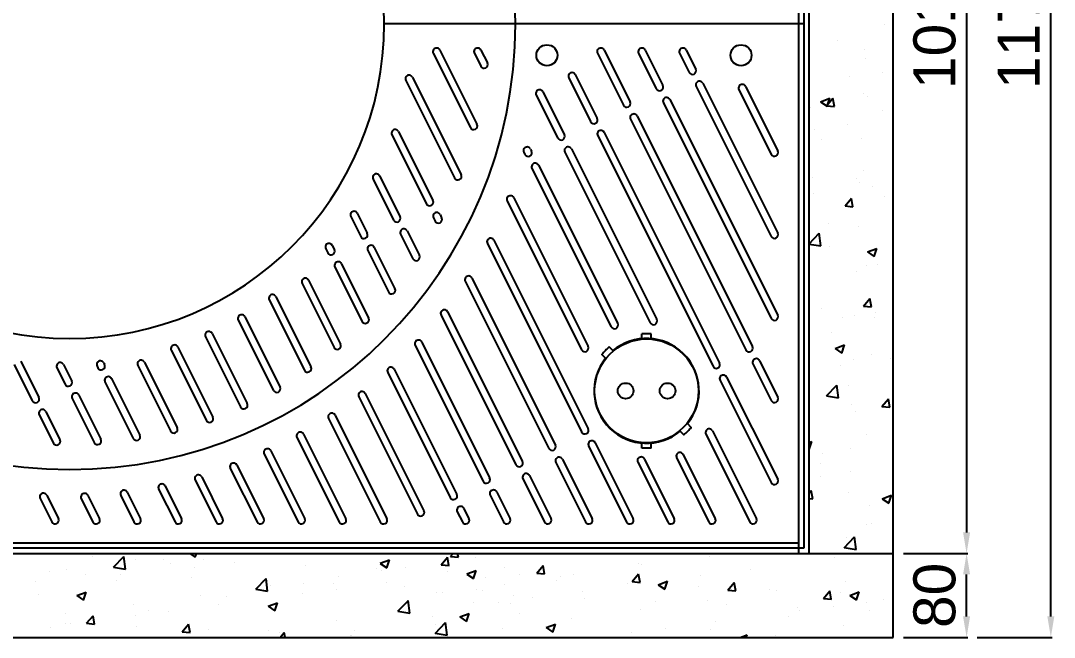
# Model space of a CAD drawing. Header units: millimetres. Extents: x 19421 to 25397, y -30913 to -26687.
# Drawn here: x 20767 to 21752, y -28654 to -28066 of the extents above; entities that cross this region are included whole.
import ezdxf

# ---------------------------------------------------------------- set-up
doc = ezdxf.new("R2010")
doc.units = ezdxf.units.MM
doc.layers.add('받침틀', color=251, linetype='Continuous')
doc.layers.add('압연강', color=40, linetype='Continuous')
doc.styles.get("Standard").update_dxf_attribs({"font": 'arial.ttf'})
doc.dimstyles.new('ISO-25', dxfattribs={"dimtxt": 40, "dimasz": 20, "dimexe": 1.25, "dimexo": 10, "dimgap": 10, "dimtad": 1, "dimdec": 0, "dimtxsty": 'Standard', "dimcen": 2.5, "dimclrd": 3, "dimclre": 3, "dimclrt": 3, "dimadec": 0, "dimazin": 0, "dimtfac": 1, "dimtdec": 0, "dimtmove": 0, "dimatfit": 3, "dimfxl": 0, "dimarcsym": 0})

# ---------------------------------------------------------------- blocks, each defined once
blk = doc.blocks.new('*D40')
at = {"color": 3, "lineweight": -2, "transparency": 16777216}
for p, q in [((21649.17, -27563.59), (21669.79, -27563.59)), ((21668.54, -27583.59), (21668.54, -28553.59)), ((21608.55, -28573.59), (21669.79, -28573.59))]:
    blk.add_line(p, q, dxfattribs=at)
at = {"color": 3, "transparency": 16777216}
for points in [[(21665.2, -27583.59), (21671.87, -27583.59), (21668.54, -27563.59)], [(21665.2, -28553.59), (21671.87, -28553.59), (21668.54, -28573.59)]]:
    blk.add_solid(points, dxfattribs=at)
at = {"layer": 'Defpoints', "color": 0, "transparency": 16777216}
for p in [(21639.17, -27563.59), (21598.55, -28573.59), (21668.54, -28573.59)]:
    blk.add_point(p, dxfattribs=at)
at = {"color": 3, "transparency": 16777216, "insert": (21638.11, -28068.59), "char_height": 40, "attachment_point": 5, "rotation": 90}
blk.add_mtext('1010', dxfattribs=at)
blk = doc.blocks.new('*D41')
at = {"color": 3, "lineweight": -2, "transparency": 16777216}
for p, q in [((21658.54, -28573.59), (21667.29, -28573.59)), ((21668.54, -28633.59), (21668.54, -28593.59)), ((21608.55, -28653.59), (21669.79, -28653.59))]:
    blk.add_line(p, q, dxfattribs=at)
at = {"color": 3, "transparency": 16777216}
for points in [[(21665.2, -28593.59), (21671.87, -28593.59), (21668.54, -28573.59)], [(21665.2, -28633.59), (21671.87, -28633.59), (21668.54, -28653.59)]]:
    blk.add_solid(points, dxfattribs=at)
at = {"layer": 'Defpoints', "color": 0, "transparency": 16777216}
for p in [(21668.54, -28573.59), (21668.54, -28573.59), (21598.55, -28653.59)]:
    blk.add_point(p, dxfattribs=at)
at = {"color": 3, "transparency": 16777216, "insert": (21638.11, -28613.59), "char_height": 40, "attachment_point": 5, "rotation": 90}
blk.add_mtext('80', dxfattribs=at)
blk = doc.blocks.new('*D35')
at = {"color": 3, "lineweight": -2, "transparency": 16777216}
for p, q in [((21678.54, -27483.59), (21750.08, -27483.59)), ((21748.83, -28633.59), (21748.83, -27503.59)), ((21678.54, -28653.59), (21750.08, -28653.59))]:
    blk.add_line(p, q, dxfattribs=at)
at = {"color": 3, "transparency": 16777216}
for points in [[(21745.5, -27503.59), (21752.16, -27503.59), (21748.83, -27483.59)], [(21745.5, -28633.59), (21752.16, -28633.59), (21748.83, -28653.59)]]:
    blk.add_solid(points, dxfattribs=at)
at = {"layer": 'Defpoints', "color": 0, "transparency": 16777216}
for p in [(21668.54, -27483.59), (21748.83, -27483.59), (21668.54, -28653.59)]:
    blk.add_point(p, dxfattribs=at)
at = {"color": 3, "transparency": 16777216, "insert": (21718.41, -28068.59), "char_height": 40, "attachment_point": 5, "rotation": 90}
blk.add_mtext('1170', dxfattribs=at)

msp = doc.modelspace()

# ---------------------------------------------------------------- linework, layer by layer
for p, q in [((21513.55, -27568.59), (21513.55, -28068.59)), ((21513.55, -28068.59), (21113.55, -28068.59)), ((21513.55, -28068.59), (21513.55, -28568.59)), ((21368.05, -28364.09), (21359.05, -28364.09)), ((21359.05, -28369.29), (21359.05, -28364.09)), ((21368.05, -28369.29), (21368.05, -28364.09)), ((21359.05, -28473.09), (21359.05, -28467.88)), ((21368.05, -28473.09), (21368.05, -28467.88)), ((21368.05, -28473.09), (21359.05, -28473.09)), ((21513.55, -28568.59), (20113.55, -28568.59))]:
    msp.add_line(p, q)
at = {"linetype": 'Continuous'}
for p, q in [((21590.36, -28069.04), (21590.36, -28069.04)), ((21545.42, -28084.24), (21545.42, -28084.24)), ((21571.37, -28092.93), (21571.37, -28092.93)), ((21572.2, -28101.3), (21572.2, -28101.3)), ((21588.74, -28114.95), (21588.74, -28114.95)), ((21556.95, -28119.13), (21556.95, -28119.13)), ((21569.82, -28135.21), (21569.82, -28135.21)), ((21529.18, -28142.9), (21535.5, -28147.17)), ((21529.19, -28142.9), (21538.08, -28139.48)), ((21535.04, -28146.76), (21541.16, -28139.46)), ((21535.5, -28147.17), (21538.07, -28139.49)), ((21542.58, -28147.43), (21541.11, -28139.47)), ((21573.81, -28138.37), (21573.81, -28138.37)), ((21520.16, -28148.79), (21520.16, -28148.79)), ((21535.04, -28146.76), (21542.63, -28147.42)), ((21587.95, -28151.66), (21587.95, -28151.66)), ((21555.33, -28165.04), (21555.33, -28165.04)), ((21523.54, -28169.22), (21523.54, -28169.22)), ((21530.17, -28178.96), (21530.17, -28178.96)), ((21568.28, -28177.49), (21568.28, -28177.49)), ((21521.92, -28215.13), (21521.92, -28215.13)), ((21570.02, -28208.8), (21570.02, -28208.8)), ((21563.22, -28216.56), (21563.22, -28216.56)), ((21566.73, -28219.76), (21566.73, -28219.76)), ((21578.68, -28223.41), (21578.68, -28223.41)), ((21522.2, -28230.75), (21522.2, -28230.75)), ((21552.66, -28242.28), (21558.78, -28234.99)), ((21560.2, -28242.96), (21558.73, -28235)), ((21590, -28233.61), (21590, -28233.61)), ((21552.66, -28242.29), (21560.25, -28242.95)), ((21536.61, -28258.89), (21536.61, -28258.89)), ((21565.19, -28262.04), (21565.19, -28262.04)), ((21518.55, -28278.3), (21528.12, -28268.32)), ((21529.51, -28280.39), (21528.11, -28268.33)), ((21518.55, -28278.67), (21529.51, -28280.37)), ((21537.95, -28281.11), (21537.95, -28281.11)), ((21574.09, -28286.12), (21582.99, -28282.71)), ((21580.41, -28290.39), (21582.98, -28282.72)), ((21574.09, -28286.13), (21580.41, -28290.39)), ((21573.43, -28299.18), (21573.43, -28299.18)), ((21583.41, -28298.42), (21583.41, -28298.42)), ((21563.65, -28304.32), (21563.65, -28304.32)), ((21570.28, -28337.81), (21576.4, -28330.52)), ((21577.82, -28338.49), (21576.35, -28330.53)), ((21529.8, -28339.78), (21529.8, -28339.78)), ((21570.28, -28337.81), (21577.87, -28338.48)), ((21550, -28348.51), (21550, -28348.51)), ((21562.1, -28346.6), (21562.1, -28346.6)), ((21581.02, -28348.87), (21581.02, -28348.87)), ((21581.79, -28344.32), (21581.79, -28344.32)), ((21540, -28363.07), (21540, -28363.07)), ((21543.19, -28378.22), (21552.08, -28374.8)), ((21543.19, -28378.23), (21549.51, -28382.49)), ((21549.5, -28382.49), (21552.08, -28374.81)), ((21560.56, -28388.87), (21560.56, -28388.87)), ((21578.3, -28384.23), (21578.3, -28384.23)), ((21596.48, -28388.08), (21596.48, -28388.08)), ((21548.38, -28394.41), (21548.38, -28394.41)), ((21535.06, -28423.37), (21544.96, -28413.06)), ((21546.35, -28425.12), (21544.94, -28413.06)), ((21555.75, -28413.43), (21555.75, -28413.43)), ((21535.06, -28423.35), (21546.35, -28425.1)), ((21559.01, -28431.15), (21559.01, -28431.15)), ((21587.9, -28433.34), (21594.02, -28426.04)), ((21595.44, -28434.02), (21593.97, -28426.05)), ((21563.07, -28438.17), (21563.07, -28438.17)), ((21587.9, -28433.34), (21595.49, -28434.01)), ((21573.06, -28460), (21573.06, -28460)), ((21518.55, -28467.91), (21521.18, -28466.9)), ((21518.6, -28474.58), (21521.18, -28466.91)), ((21518.55, -28474.54), (21518.6, -28474.58)), ((21531.02, -28478.32), (21531.02, -28478.32)), ((21557.47, -28473.43), (21557.47, -28473.43)), ((21529.66, -28488.26), (21529.66, -28488.26)), ((21529.42, -28500.6), (21529.42, -28500.6)), ((21557.8, -28495.38), (21557.8, -28495.38)), ((21518.55, -28515.99), (21520.55, -28513.6)), ((21521.97, -28521.57), (21520.5, -28513.61)), ((21555.92, -28515.71), (21555.92, -28515.71)), ((21588.1, -28521.44), (21596.99, -28518.03)), ((21594.41, -28525.71), (21596.99, -28518.04)), ((21518.55, -28521.26), (21522.02, -28521.57)), ((21576.46, -28527.79), (21576.46, -28527.79)), ((21588.09, -28521.45), (21594.41, -28525.71)), ((21573.55, -28545.74), (21573.55, -28545.74)), ((21577.93, -28545.05), (21577.93, -28545.05)), ((21551.9, -28568.1), (21561.79, -28557.79)), ((21554.38, -28557.98), (21554.38, -28557.98)), ((21563.19, -28569.86), (21561.78, -28557.79)), ((21551.89, -28568.08), (21563.19, -28569.84)), ((20835.28, -28576.27), (20835.28, -28576.27)), ((20855.5, -28586.71), (20865.39, -28576.4)), ((20866.79, -28588.46), (20865.38, -28576.4)), ((20876.2, -28579.81), (20876.2, -28579.81)), ((20903.07, -28579.13), (20903.07, -28579.13)), ((20928.21, -28573.59), (20933.45, -28577.12)), ((20933.45, -28577.12), (20934.63, -28573.59)), ((20941.16, -28578.9), (20941.16, -28578.9)), ((21006.48, -28574.42), (21006.48, -28574.42)), ((21109.65, -28583.02), (21118.54, -28579.61)), ((21115.96, -28587.29), (21118.54, -28579.62)), ((21167.68, -28584.55), (21173.81, -28577.25)), ((21175.22, -28585.22), (21173.76, -28577.26)), ((21176.59, -28576.58), (21179.1, -28573.59)), ((21176.59, -28576.58), (21184.18, -28577.25)), ((21184.13, -28577.26), (21183.46, -28573.59)), ((21185.04, -28576.88), (21185.04, -28576.88)), ((21200.08, -28577.84), (21200.08, -28577.84)), ((21423.21, -28576.45), (21423.21, -28576.45)), ((21543.05, -28577.88), (21543.05, -28577.88)), ((21574.84, -28573.69), (21574.84, -28573.69)), ((20810.99, -28588.75), (20810.99, -28588.75)), ((20855.49, -28586.69), (20866.79, -28588.44)), ((20909.37, -28583.09), (20909.37, -28583.09)), ((20932.41, -28587.14), (20932.41, -28587.14)), ((20970.87, -28582), (20970.87, -28582)), ((21038.66, -28584.86), (21038.66, -28584.86)), ((21106.46, -28587.73), (21106.46, -28587.73)), ((21109.65, -28583.03), (21115.96, -28587.29)), ((21110.97, -28589.59), (21110.97, -28589.59)), ((21134.12, -28587.36), (21134.12, -28587.36)), ((21167.68, -28584.55), (21175.27, -28585.22)), ((21176.05, -28580.5), (21176.05, -28580.5)), ((21192.17, -28593.19), (21201.06, -28589.78)), ((21198.48, -28597.46), (21201.05, -28589.79)), ((21227.95, -28586.84), (21227.95, -28586.84)), ((21258.78, -28592.52), (21264.9, -28585.22)), ((21266.32, -28593.19), (21264.85, -28585.23)), ((21355.73, -28583.19), (21355.73, -28583.19)), ((21359.06, -28584.58), (21359.06, -28584.58)), ((21462.84, -28588.44), (21462.84, -28588.44)), ((20794.26, -28590.46), (20794.26, -28590.46)), ((20829.16, -28593.65), (20829.16, -28593.65)), ((20862.05, -28593.33), (20862.05, -28593.33)), ((20929.85, -28596.19), (20929.85, -28596.19)), ((20991.04, -28607.73), (21000.93, -28597.42)), ((20997.64, -28599.06), (20997.64, -28599.06)), ((21002.33, -28609.48), (21000.92, -28597.42)), ((21069.97, -28595.49), (21069.97, -28595.49)), ((21174.25, -28590.59), (21174.25, -28590.59)), ((21192.16, -28593.2), (21198.48, -28597.46)), ((21196.16, -28591.02), (21196.16, -28591.02)), ((21209.84, -28596.32), (21209.84, -28596.32)), ((21242.05, -28593.45), (21242.05, -28593.45)), ((21258.78, -28592.52), (21266.37, -28593.18)), ((21277.64, -28599.18), (21277.64, -28599.18)), ((21281.67, -28595.9), (21281.67, -28595.9)), ((21293.86, -28593.52), (21293.86, -28593.52)), ((21349.87, -28600.49), (21355.99, -28593.19)), ((21357.41, -28601.16), (21355.94, -28593.2)), ((21382.95, -28598.96), (21382.95, -28598.96)), ((21414.74, -28594.77), (21414.74, -28594.77)), ((20781.06, -28599.98), (20781.06, -28599.98)), ((20858.35, -28599.85), (20858.35, -28599.85)), ((20991.03, -28607.71), (21002.33, -28609.47)), ((21004.77, -28604.43), (21004.77, -28604.43)), ((21036.91, -28602.31), (21036.91, -28602.31)), ((21065.44, -28601.92), (21065.44, -28601.92)), ((21067.85, -28607.91), (21067.85, -28607.91)), ((21115.95, -28601.58), (21115.95, -28601.58)), ((21133.23, -28604.78), (21133.23, -28604.78)), ((21201.03, -28607.65), (21201.03, -28607.65)), ((21207.6, -28608.61), (21207.6, -28608.61)), ((21227.89, -28603.04), (21227.89, -28603.04)), ((21302.74, -28609.52), (21302.74, -28609.52)), ((21345.43, -28602.05), (21345.43, -28602.05)), ((21349.87, -28600.49), (21357.46, -28601.15)), ((21374.68, -28603.37), (21383.57, -28599.95)), ((21374.68, -28603.37), (21381, -28607.64)), ((21380.99, -28607.64), (21383.57, -28599.96)), ((21413.23, -28604.91), (21413.23, -28604.91)), ((21440.96, -28608.46), (21447.08, -28601.16)), ((21440.96, -28608.46), (21448.55, -28609.12)), ((21448.5, -28609.13), (21447.03, -28601.17)), ((21481.02, -28607.78), (21481.02, -28607.78)), ((21487.63, -28609.2), (21487.63, -28609.2)), ((21532.05, -28616.43), (21538.18, -28609.13)), ((21539.59, -28617.1), (21538.12, -28609.14)), ((21552.84, -28600.26), (21552.84, -28600.26)), ((20784.28, -28612.56), (20784.28, -28612.56)), ((20820.42, -28613.82), (20826.74, -28618.08)), ((20820.43, -28613.81), (20829.32, -28610.4)), ((20826.74, -28618.08), (20829.32, -28610.41)), ((20938.8, -28613.95), (20938.8, -28613.95)), ((20962.84, -28615.02), (20962.84, -28615.02)), ((21036.06, -28612.1), (21036.06, -28612.1)), ((21126.58, -28628.75), (21136.47, -28618.44)), ((21137.87, -28630.51), (21136.46, -28618.44)), ((21163.75, -28611.17), (21163.75, -28611.17)), ((21168.82, -28610.51), (21168.82, -28610.51)), ((21236.62, -28613.38), (21236.62, -28613.38)), ((21254.64, -28615.85), (21254.64, -28615.85)), ((21304.42, -28616.24), (21304.42, -28616.24)), ((21372.21, -28619.11), (21372.21, -28619.11)), ((21421.67, -28618.72), (21421.67, -28618.72)), ((21532.05, -28616.43), (21539.64, -28617.09)), ((21548.82, -28610.64), (21548.82, -28610.64)), ((21557.19, -28613.55), (21563.51, -28617.81)), ((21557.2, -28613.54), (21566.09, -28610.12)), ((21563.51, -28617.81), (21566.09, -28610.13)), ((21589.53, -28617.45), (21589.53, -28617.45)), ((20874.66, -28622.08), (20874.66, -28622.08)), ((20888.78, -28627.73), (20888.78, -28627.73)), ((20907.75, -28628.99), (20907.75, -28628.99)), ((20955.85, -28622.66), (20955.85, -28622.66)), ((21002.94, -28623.99), (21011.84, -28620.57)), ((21002.94, -28623.99), (21009.26, -28628.25)), ((21009.26, -28628.25), (21011.83, -28620.58)), ((21126.57, -28628.73), (21137.87, -28630.49)), ((21198.54, -28620.11), (21198.54, -28620.11)), ((21222.85, -28620.04), (21222.85, -28620.04)), ((21233.54, -28621.33), (21233.54, -28621.33)), ((21357.52, -28626.86), (21357.52, -28626.86)), ((21440.01, -28621.97), (21440.01, -28621.97)), ((21507.8, -28624.84), (21507.8, -28624.84)), ((21509.64, -28627.97), (21509.64, -28627.97)), ((21541.43, -28623.79), (21541.43, -28623.79)), ((21572.68, -28620.82), (21572.68, -28620.82)), ((21575.6, -28627.7), (21575.6, -28627.7)), ((20809.45, -28631.03), (20809.45, -28631.03)), ((20829.84, -28640.23), (20835.97, -28632.93)), ((20837.39, -28640.91), (20835.92, -28632.94)), ((20875.96, -28633.18), (20875.96, -28633.18)), ((21068.43, -28637.77), (21068.43, -28637.77)), ((21132.58, -28629.64), (21132.58, -28629.64)), ((21159.48, -28634.04), (21159.48, -28634.04)), ((21185.45, -28634.16), (21191.77, -28638.43)), ((21185.46, -28634.16), (21194.35, -28630.74)), ((21191.77, -28638.43), (21194.35, -28630.75)), ((21194.54, -28636.93), (21194.54, -28636.93)), ((21242.64, -28630.59), (21242.64, -28630.59)), ((21292.31, -28635.8), (21292.31, -28635.8)), ((21429.43, -28638.53), (21429.43, -28638.53)), ((21498.62, -28633.54), (21498.62, -28633.54)), ((20795.75, -28643.74), (20795.75, -28643.74)), ((20810.01, -28640.82), (20810.01, -28640.82)), ((20814.71, -28640.45), (20814.71, -28640.45)), ((20829.84, -28640.23), (20837.43, -28640.9)), ((20877.8, -28643.69), (20877.8, -28643.69)), ((20920.94, -28648.2), (20927.06, -28640.9)), ((20920.94, -28648.2), (20928.53, -28648.87)), ((20928.48, -28648.87), (20927.01, -28640.91)), ((20945.6, -28646.55), (20945.6, -28646.55)), ((21003.22, -28646.71), (21003.22, -28646.71)), ((21014.2, -28653.59), (21018.15, -28648.87)), ((21018.97, -28653.59), (21018.1, -28648.88)), ((21085.41, -28646.75), (21085.41, -28646.75)), ((21162.12, -28649.77), (21172.01, -28639.46)), ((21162.75, -28641.11), (21162.75, -28641.11)), ((21173.4, -28651.53), (21172, -28639.47)), ((21226.35, -28645.32), (21226.35, -28645.32)), ((21267.97, -28644.33), (21276.87, -28640.91)), ((21267.97, -28644.34), (21274.29, -28648.6)), ((21274.29, -28648.6), (21276.86, -28640.92)), ((21381.33, -28644.86), (21381.33, -28644.86)), ((21424.55, -28646.25), (21424.55, -28646.25)), ((21551.29, -28642.54), (21551.29, -28642.54)), ((21013.39, -28649.42), (21013.39, -28649.42)), ((21081.19, -28652.28), (21081.19, -28652.28)), ((21082.54, -28651.67), (21082.54, -28651.67)), ((21162.11, -28649.76), (21173.41, -28651.51)), ((21162.2, -28653.45), (21162.2, -28653.45)), ((21349.54, -28649.05), (21349.54, -28649.05)), ((21452.87, -28653.59), (21459.38, -28651.09)), ((21458.54, -28653.59), (21459.38, -28651.09)), ((21486.09, -28651.48), (21486.09, -28651.48))]:
    msp.add_line(p, q, dxfattribs=at)
msp.add_lwpolyline([(21327.93, -28376.68, 0.045549), (21320.93, -28383.82), (21324.51, -28387.34, 0.904534), (21395.58, -28456.98), (21399.17, -28460.49, 0.045549), (21406.17, -28453.35), (21402.58, -28449.83, 0.904534), (21331.51, -28380.2)], format="xyb", close=True)
for centre, radius in [((21268.55, -28098.59), 10), ((21453.55, -28098.59), 10), ((21363.55, -28418.59), 49.5), ((21343.55, -28418.59), 7.5), ((21383.55, -28418.59), 7.5)]:
    msp.add_circle(centre, radius)
for radius, start, end in [(425, 0, 180), (300, 0, 180), (425, 180, 0), (300, 180, 0)]:
    msp.add_arc((20813.55, -28068.59), radius, start, end)
at = {"layer": '받침틀'}
for p, q in [((21598.55, -28653.59), (21598.55, -27483.59)), ((21508.55, -28573.59), (21508.55, -27563.59)), ((21518.55, -28573.59), (21518.55, -27563.59)), ((20118.55, -28563.59), (21508.55, -28563.59)), ((20028.55, -28573.59), (21598.55, -28573.59)), ((20028.55, -28653.59), (21598.55, -28653.59))]:
    msp.add_line(p, q, dxfattribs=at)
at = {"layer": '압연강'}
for p, q in [((21160.24, -28096.72), (21195.64, -28167.53)), ((21166.5, -28093.59), (21201.9, -28164.4)), ((21199.37, -28096.72), (21205.54, -28109.06)), ((21205.63, -28093.59), (21211.8, -28105.93)), ((21316.76, -28096.72), (21341.51, -28146.22)), ((21323.02, -28093.59), (21347.77, -28143.09)), ((21355.89, -28096.72), (21372.82, -28130.57)), ((21362.15, -28093.59), (21379.08, -28127.44)), ((21395.02, -28096.72), (21404.12, -28114.91)), ((21401.28, -28093.59), (21410.38, -28111.78)), ((21134.03, -28122.57), (21180.53, -28215.56)), ((21140.29, -28119.44), (21186.79, -28212.43)), ((21289.37, -28120.19), (21310.21, -28161.87)), ((21295.63, -28117.06), (21316.47, -28158.74)), ((21417.09, -28125.2), (21488.55, -28268.11)), ((21258.39, -28136.5), (21278.9, -28177.52)), ((21264.65, -28133.37), (21285.16, -28174.39)), ((21410.83, -28128.33), (21482.29, -28271.24)), ((21451.51, -28131.42), (21482.29, -28192.98)), ((21457.77, -28128.29), (21488.55, -28189.85)), ((21379.53, -28143.98), (21482.29, -28349.5)), ((21385.79, -28140.85), (21488.55, -28346.37)), ((21348.22, -28159.63), (21458.16, -28379.51)), ((21354.48, -28156.5), (21464.42, -28376.38)), ((21120.83, -28174.43), (21153.68, -28240.13)), ((21127.09, -28171.3), (21159.94, -28237)), ((21316.92, -28175.29), (21426.85, -28395.16)), ((21323.18, -28172.16), (21433.11, -28392.03)), ((21246.55, -28191.09), (21247.6, -28193.18)), ((21252.81, -28187.96), (21253.86, -28190.05)), ((21285.61, -28190.94), (21366.98, -28353.68)), ((21291.87, -28187.81), (21373.24, -28350.55)), ((21260.57, -28203.46), (21336, -28354.32)), ((21109.1, -28213.57), (21128.64, -28252.66)), ((21254.31, -28206.59), (21329.74, -28357.45)), ((21102.84, -28216.7), (21122.38, -28255.79)), ((21236.9, -28234.38), (21307.82, -28376.23)), ((21230.64, -28237.52), (21301.56, -28379.36)), ((21081.56, -28252.42), (21091.07, -28271.44)), ((21087.82, -28249.29), (21097.33, -28268.31)), ((21160.39, -28253.55), (21161.95, -28256.68)), ((21166.65, -28250.42), (21168.22, -28253.55)), ((21129.09, -28269.2), (21140.78, -28292.59)), ((21135.35, -28266.07), (21147.04, -28289.46)), ((21057.75, -28283.04), (21059.77, -28287.09)), ((21064.01, -28279.91), (21066.03, -28283.96)), ((21104.04, -28281.72), (21123.74, -28321.13)), ((21211.8, -28278.1), (21301.63, -28457.77)), ((21218.06, -28274.97), (21307.89, -28454.64)), ((21097.78, -28284.85), (21117.48, -28324.26)), ((21066.48, -28300.51), (21092.37, -28352.3)), ((21072.74, -28297.38), (21098.63, -28349.17)), ((21041.43, -28313.03), (21071.9, -28373.96)), ((21196.93, -28310.97), (21276.59, -28470.29)), ((21035.17, -28316.16), (21065.64, -28377.09)), ((21190.67, -28314.11), (21270.33, -28473.42)), ((21003.87, -28331.81), (21037.41, -28398.89)), ((21010.13, -28328.68), (21043.67, -28395.76)), ((21173.89, -28343.17), (21245.28, -28485.95)), ((20974.34, -28351.02), (21007.92, -28418.18)), ((20980.6, -28347.89), (21014.18, -28415.05)), ((21167.63, -28346.3), (21239.02, -28489.08)), ((20943.17, -28366.95), (20976.62, -28433.84)), ((20949.43, -28363.82), (20982.88, -28430.71)), ((21149.2, -28372.05), (21213.98, -28501.6)), ((20910.51, -28379.89), (20943.94, -28446.74)), ((20916.77, -28376.76), (20950.2, -28443.61)), ((21142.94, -28375.18), (21207.72, -28504.73)), ((20766.98, -28390.23), (20784.28, -28424.83)), ((20846.11, -28391.95), (20846.89, -28393.53)), ((20884.91, -28391.29), (20916.11, -28453.69)), ((21471.13, -28389.8), (21488.55, -28424.64)), ((20760.72, -28393.36), (20778.02, -28427.96)), ((20801.51, -28396.66), (20809.33, -28412.31)), ((20807.77, -28393.53), (20815.59, -28409.18)), ((20839.85, -28395.08), (20840.63, -28396.66)), ((20878.65, -28394.42), (20909.85, -28456.82)), ((21116.77, -28401.09), (21176.41, -28520.38)), ((21123.03, -28397.96), (21182.67, -28517.25)), ((21464.87, -28392.93), (21482.29, -28427.77)), ((20847.34, -28410.07), (20874.28, -28463.95)), ((20853.6, -28406.94), (20880.54, -28460.82)), ((21433.56, -28408.58), (21482.29, -28506.03)), ((21439.82, -28405.45), (21488.55, -28502.9)), ((21095.48, -28421.13), (21151.37, -28532.9)), ((20816.04, -28425.73), (20837.12, -28467.89)), ((20822.3, -28422.6), (20843.38, -28464.76)), ((21089.22, -28424.26), (21145.11, -28536.03)), ((20784.73, -28441.38), (20798.19, -28468.29)), ((20790.99, -28438.25), (20804.45, -28465.16)), ((21066.64, -28441.72), (21116.01, -28540.46)), ((21060.38, -28444.85), (21109.75, -28543.59)), ((21036.56, -28459.81), (21076.88, -28540.46)), ((21420.08, -28459.87), (21461.93, -28543.59)), ((21426.34, -28456.74), (21468.19, -28540.46)), ((21030.3, -28462.94), (21070.62, -28543.59)), ((21308.34, -28471.19), (21344.54, -28543.59)), ((21314.6, -28468.06), (21350.8, -28540.46)), ((20999.09, -28478.79), (21031.49, -28543.59)), ((21005.35, -28475.66), (21037.75, -28540.46)), ((21398.46, -28479.26), (21429.06, -28540.46)), ((20973.07, -28489.36), (20998.62, -28540.46)), ((21277.04, -28486.84), (21305.41, -28543.59)), ((21283.3, -28483.71), (21311.67, -28540.46)), ((21355.22, -28486.68), (21383.67, -28543.59)), ((21361.48, -28483.55), (21389.93, -28540.46)), ((21392.2, -28482.39), (21422.8, -28543.59)), ((20939.55, -28500.58), (20959.49, -28540.46)), ((20966.81, -28492.49), (20992.36, -28543.59)), ((21251.99, -28499.36), (21272.54, -28540.46)), ((20904.75, -28509.25), (20920.36, -28540.46)), ((20933.29, -28503.71), (20953.23, -28543.59)), ((21245.73, -28502.49), (21266.28, -28543.59)), ((20791.77, -28518.06), (20802.96, -28540.46)), ((20830.99, -28518.25), (20842.1, -28540.46)), ((20862.34, -28518.34), (20874.97, -28543.59)), ((20868.6, -28515.21), (20881.23, -28540.46)), ((20898.49, -28512.38), (20914.1, -28543.59)), ((21214.43, -28518.15), (21227.15, -28543.59)), ((21220.69, -28515.02), (21233.41, -28540.46)), ((20785.51, -28521.19), (20796.7, -28543.59)), ((20824.73, -28521.38), (20835.83, -28543.59)), ((21189.41, -28530.73), (21194.28, -28540.46)), ((21183.15, -28533.86), (21188.02, -28543.59))]:
    msp.add_line(p, q, dxfattribs=at)
for centre, start, end in [((21163.37, -28095.15), 26.56505, 206.56505), ((21202.5, -28095.15), 26.56505, 206.56505), ((21319.89, -28095.15), 26.56505, 206.56505), ((21359.02, -28095.15), 26.56505, 206.56505), ((21398.15, -28095.15), 26.56505, 206.56505), ((21208.67, -28107.49), 206.56505, 26.56505), ((21292.5, -28118.62), 26.56505, 206.56505), ((21407.25, -28113.35), 206.56505, 26.56505), ((21137.16, -28121.01), 26.56505, 206.56505), ((21413.96, -28126.76), 26.56505, 206.56505), ((21454.64, -28129.85), 26.56505, 206.56505), ((21261.52, -28134.94), 26.56505, 206.56505), ((21375.95, -28129), 206.56505, 26.56505), ((21344.64, -28144.65), 206.56505, 26.56505), ((21382.66, -28142.42), 26.56505, 206.56505), ((21351.35, -28158.07), 26.56505, 206.56505), ((21198.77, -28165.96), 206.56505, 26.56505), ((21313.34, -28160.31), 206.56505, 26.56505), ((21123.96, -28172.86), 26.56505, 206.56505), ((21282.03, -28175.96), 206.56505, 26.56505), ((21320.05, -28173.72), 26.56505, 206.56505), ((21288.74, -28189.37), 26.56505, 206.56505), ((21249.68, -28189.52), 26.56505, 206.56505), ((21250.73, -28191.61), 206.56505, 26.56505), ((21485.42, -28191.41), 206.56505, 26.56505), ((21257.44, -28205.03), 26.56505, 206.56505), ((21105.97, -28215.13), 26.56505, 206.56505), ((21183.66, -28214), 206.56505, 26.56505), ((21233.77, -28235.95), 26.56505, 206.56505), ((21156.81, -28238.57), 206.56505, 26.56505), ((21084.69, -28250.85), 26.56505, 206.56505), ((21125.51, -28254.22), 206.56505, 26.56505), ((21163.52, -28251.98), 26.56505, 206.56505), ((21165.09, -28255.11), 206.56505, 26.56505), ((21132.22, -28267.64), 26.56505, 206.56505), ((21094.2, -28269.87), 206.56505, 26.56505), ((21214.93, -28276.54), 26.56505, 206.56505), ((21485.42, -28269.68), 206.56505, 26.56505), ((21060.88, -28281.48), 26.56505, 206.56505), ((21062.9, -28285.53), 206.56505, 26.56505), ((21100.91, -28283.29), 26.56505, 206.56505), ((21143.91, -28291.02), 206.56505, 26.56505), ((21069.61, -28298.94), 26.56505, 206.56505), ((21038.3, -28314.59), 26.56505, 206.56505), ((21193.8, -28312.54), 26.56505, 206.56505), ((21120.61, -28322.69), 206.56505, 26.56505), ((21007, -28330.25), 26.56505, 206.56505), ((21170.76, -28344.73), 26.56505, 206.56505), ((20977.47, -28349.46), 26.56505, 206.56505), ((21095.5, -28350.73), 206.56505, 26.56505), ((21370.11, -28352.11), 206.56505, 26.56505), ((21485.42, -28347.94), 206.56505, 26.56505), ((20946.3, -28365.38), 26.56505, 206.56505), ((21332.87, -28355.89), 206.56505, 26.56505), ((21146.07, -28373.61), 26.56505, 206.56505), ((20913.64, -28378.32), 26.56505, 206.56505), ((21068.77, -28375.53), 206.56505, 26.56505), ((21304.69, -28377.79), 206.56505, 26.56505), ((21461.29, -28377.94), 206.56505, 26.56505), ((20804.64, -28395.1), 26.56505, 206.56505), ((20842.98, -28393.52), 26.56505, 206.56505), ((20881.78, -28392.86), 26.56505, 206.56505), ((21429.98, -28393.6), 206.56505, 26.56505), ((21468, -28391.36), 26.56505, 206.56505), ((20843.76, -28395.09), 206.56505, 26.56505), ((21040.54, -28397.33), 206.56505, 26.56505), ((21119.9, -28399.52), 26.56505, 206.56505), ((20812.46, -28410.75), 206.56505, 26.56505), ((20850.47, -28408.51), 26.56505, 206.56505), ((21436.69, -28407.01), 26.56505, 206.56505), ((20819.17, -28424.16), 26.56505, 206.56505), ((21011.05, -28416.62), 206.56505, 26.56505), ((21092.35, -28422.69), 26.56505, 206.56505), ((20781.15, -28426.4), 206.56505, 26.56505), ((20979.75, -28432.27), 206.56505, 26.56505), ((21485.42, -28426.2), 206.56505, 26.56505), ((20787.86, -28439.81), 26.56505, 206.56505), ((21063.51, -28443.28), 26.56505, 206.56505), ((20947.07, -28445.17), 206.56505, 26.56505), ((20877.41, -28462.38), 206.56505, 26.56505), ((20912.98, -28455.26), 206.56505, 26.56505), ((21033.43, -28461.38), 26.56505, 206.56505), ((21304.76, -28456.21), 206.56505, 26.56505), ((21423.21, -28458.31), 26.56505, 206.56505), ((20801.32, -28466.73), 206.56505, 26.56505), ((20840.25, -28466.33), 206.56505, 26.56505), ((21273.46, -28471.86), 206.56505, 26.56505), ((21311.47, -28469.62), 26.56505, 206.56505), ((21002.22, -28477.23), 26.56505, 206.56505), ((21395.33, -28480.82), 26.56505, 206.56505), ((20969.94, -28490.93), 26.56505, 206.56505), ((21242.15, -28487.51), 206.56505, 26.56505), ((21280.17, -28485.28), 26.56505, 206.56505), ((21358.35, -28485.12), 26.56505, 206.56505), ((20936.42, -28502.15), 26.56505, 206.56505), ((21248.86, -28500.93), 26.56505, 206.56505), ((20901.62, -28510.81), 26.56505, 206.56505), ((21210.85, -28503.16), 206.56505, 26.56505), ((21485.42, -28504.46), 206.56505, 26.56505), ((20788.64, -28519.62), 26.56505, 206.56505), ((20827.86, -28519.81), 26.56505, 206.56505), ((20865.47, -28516.77), 26.56505, 206.56505), ((21179.54, -28518.82), 206.56505, 26.56505), ((21217.56, -28516.58), 26.56505, 206.56505), ((21186.25, -28532.23), 26.56505, 206.56505), ((20799.83, -28542.02), 206.56505, 26.56505), ((20838.97, -28542.02), 206.56505, 26.56505), ((20878.1, -28542.02), 206.56505, 26.56505), ((20917.23, -28542.02), 206.56505, 26.56505), ((20956.36, -28542.02), 206.56505, 26.56505), ((20995.49, -28542.02), 206.56505, 26.56505), ((21034.62, -28542.02), 206.56505, 26.56505), ((21073.75, -28542.02), 206.56505, 26.56505), ((21112.88, -28542.02), 206.56505, 26.56505), ((21148.24, -28534.47), 206.56505, 26.56505), ((21191.15, -28542.02), 206.56505, 26.56505), ((21230.28, -28542.02), 206.56505, 26.56505), ((21269.41, -28542.02), 206.56505, 26.56505), ((21308.54, -28542.02), 206.56505, 26.56505), ((21347.67, -28542.02), 206.56505, 26.56505), ((21386.8, -28542.02), 206.56505, 26.56505), ((21425.93, -28542.02), 206.56505, 26.56505), ((21465.06, -28542.02), 206.56505, 26.56505)]:
    msp.add_arc(centre, 3.5, start, end, dxfattribs=at)

# ---------------------------------------------------------------- dimensions: what is measured, and where the dimension line sits
for base, p1, p2, picture, middle in [((21748.83, -27483.59), (21668.54, -28653.59), (21668.54, -27483.59), '*D35', (21718.41, -28068.59)), ((21668.54, -28573.59), (21639.17, -27563.59), (21598.55, -28573.59), '*D40', (21638.11, -28068.59)), ((21668.54, -28573.59), (21598.55, -28653.59), (21668.54, -28573.59), '*D41', (21638.11, -28613.59))]:
    dim = msp.add_linear_dim(base=base, p1=p1, p2=p2, angle=90, dimstyle='ISO-25')
    dim.commit()
    dim.dimension.update_dxf_attribs({"geometry": picture, "text_midpoint": middle})

doc.saveas('drawing.dxf')
